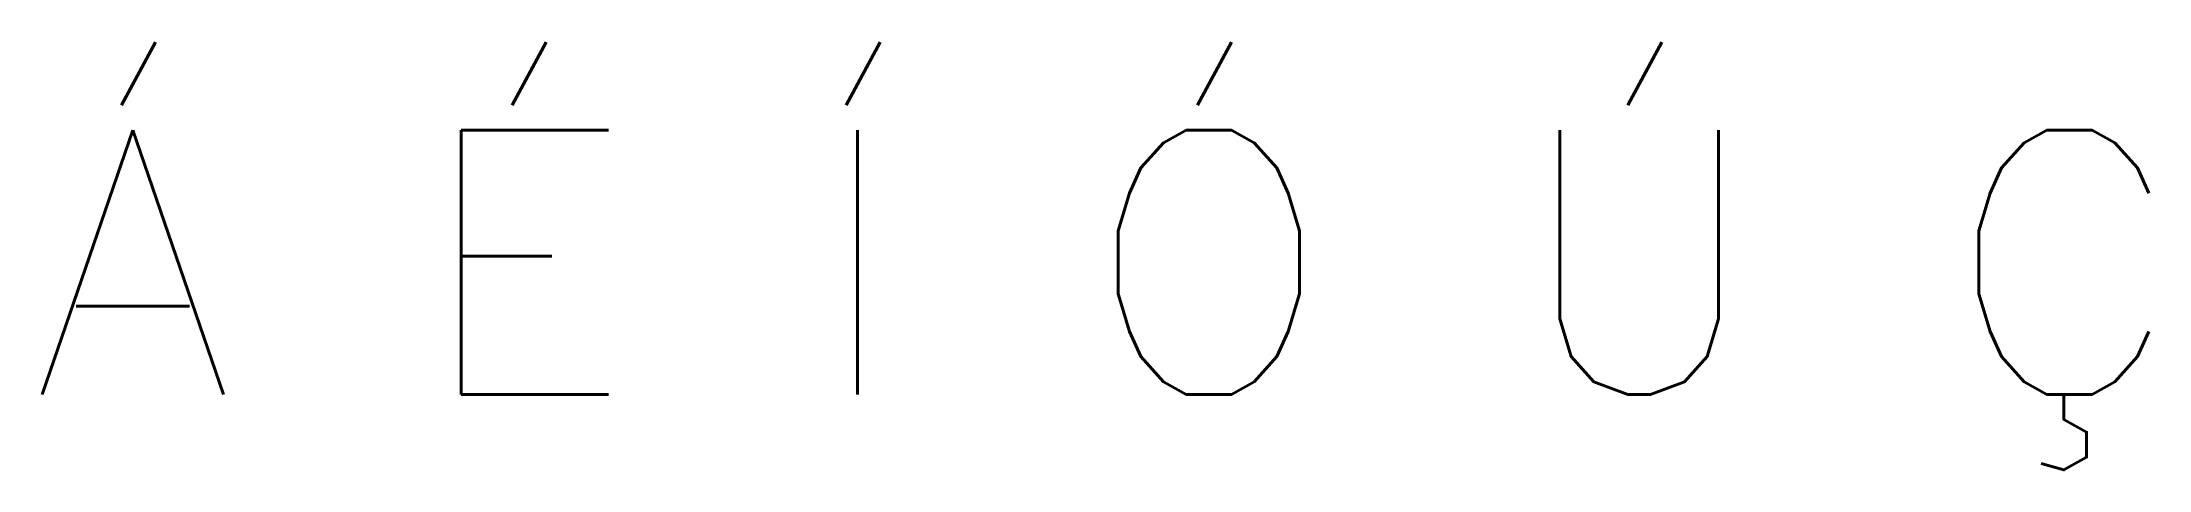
# Model space of a CAD drawing. Header units: millimetres. Extents: x -16.04 to -8.07, y 4.24 to 5.86.
import ezdxf

# ---------------------------------------------------------------- set-up
doc = ezdxf.new("R2010")
doc.units = ezdxf.units.MM
doc.styles.get("Standard").update_dxf_attribs({"font": 'RomanS'})

msp = doc.modelspace()

# ---------------------------------------------------------------- texts
msp.add_text('Á É Í Ó Ú Ç', height=1).set_placement((-16.0839, 4.5221))

doc.saveas('drawing.dxf')
